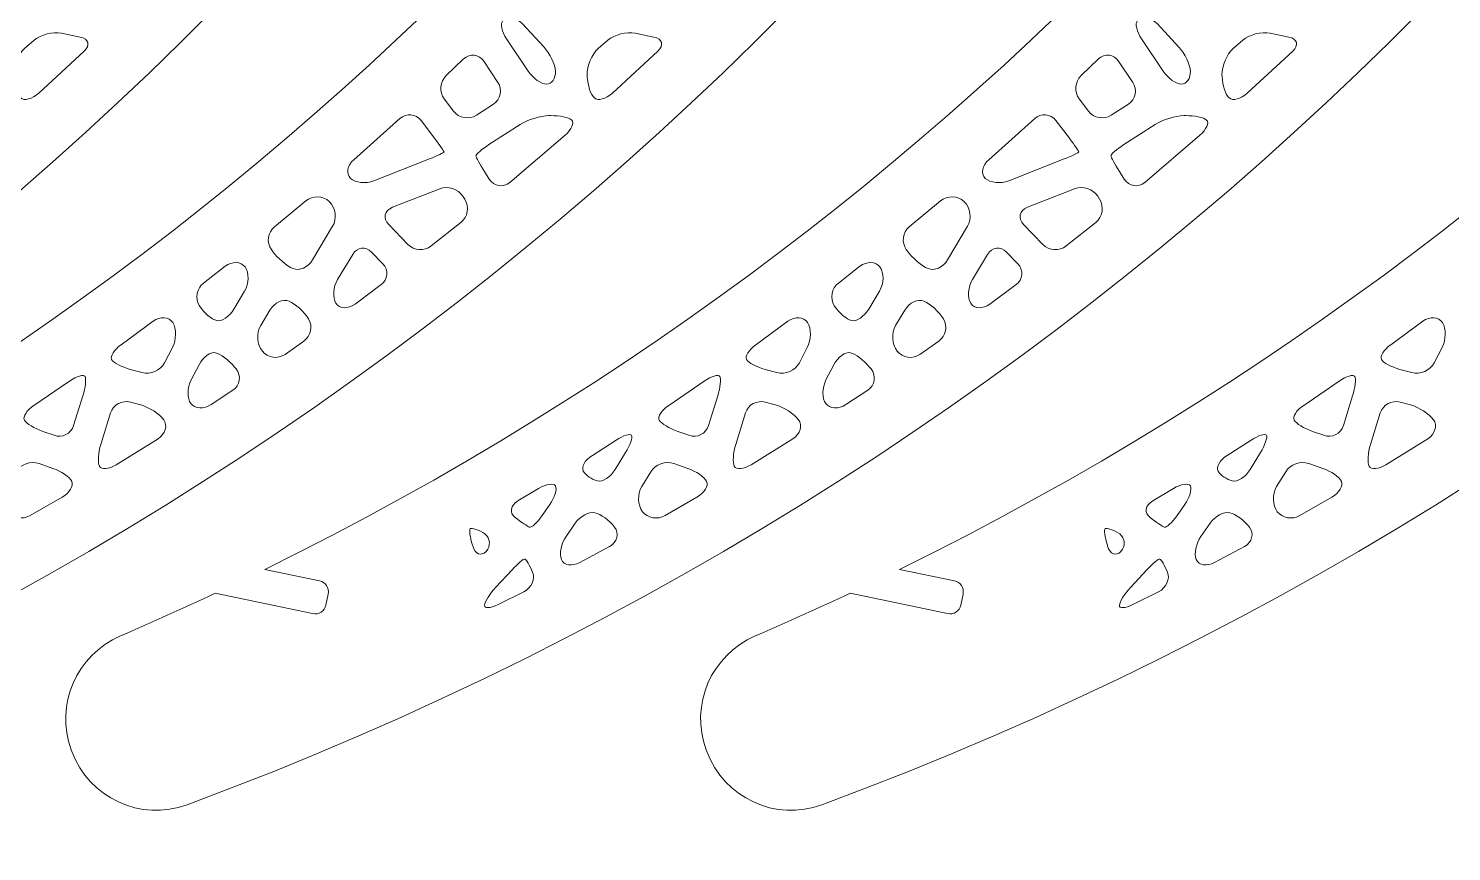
# Model space of a CAD drawing. Header units: inches. Extents: x 8 to 818, y -635 to -10.
# Drawn here: x 501.2 to 628.6, y -443.8 to -370.2 of the extents above; entities that cross this region are included whole.
import ezdxf

# ---------------------------------------------------------------- set-up
doc = ezdxf.new("R2010")
doc.units = ezdxf.units.IN
doc.header["$MEASUREMENT"] = 0
doc.layers.add('Calque 1', color=7, linetype='Continuous')

# ---------------------------------------------------------------- blocks, each defined once
blk = doc.blocks.new('block 2')
at = {"layer": 'Calque 1', "color": 179, "lineweight": 5, "true_color": 0x262425}
for points, knots in [([(715.86, -64), (715.86, -64), (726.82, -66.29), (726.82, -66.29), (727.36, -66.4), (727.7, -66.93), (727.59, -67.48), (727.59, -67.48), (727.39, -68.45), (727.39, -68.45), (727.27, -68.99), (726.74, -69.34), (726.2, -69.23), (726.2, -69.23), (717.2, -67.34), (717.2, -67.34), (769.2, -199.6), (711.01, -353.81), (579.16, -418.55), (579.16, -418.55), (584.06, -419.58), (584.06, -419.58), (584.61, -419.69), (584.95, -420.22), (584.84, -420.76), (584.84, -420.76), (584.63, -421.74), (584.63, -421.74), (584.52, -422.28), (583.99, -422.63), (583.45, -422.51), (583.45, -422.51), (574.72, -420.69), (574.72, -420.69), (571.92, -422), (569.1, -423.28), (566.24, -424.51), (562.3, -426.21), (560.36, -430.67), (561.85, -434.69), (561.85, -434.69), (561.9, -434.84), (561.9, -434.84), (563.44, -439), (568.05, -441.15), (572.21, -439.61), (738.97, -377.87), (817.84, -186.1), (744.29, -23.11), (739.77, -12.97), (726.88, -9.8), (716.32, -15.85), (716.32, -15.85), (716.32, -15.85), (716.32, -15.85), (705.75, -21.91), (701.37, -33.6), (705.82, -42.17), (709.52, -49.36), (712.86, -56.64), (715.86, -64)], [0, 0, 0, 0, 1, 1, 1, 2, 2, 2, 3, 3, 3, 4, 4, 4, 5, 5, 5, 6, 6, 6, 7, 7, 7, 8, 8, 8, 9, 9, 9, 10, 10, 10, 11, 11, 11, 12, 12, 12, 13, 13, 13, 14, 14, 14, 15, 15, 15, 16, 16, 16, 17, 17, 17, 18, 18, 18, 19, 19, 19, 20, 20, 20, 20]), ([(627.74, -396.48), (628.08, -397.01), (628.07, -398.01), (627.71, -398.7), (627.71, -398.7), (627.01, -400.06), (627.01, -400.06), (626.65, -400.75), (625.75, -401.15), (625, -400.95), (625, -400.95), (623.94, -400.66), (623.94, -400.66), (623.19, -400.45), (622.44, -400.06), (622.28, -399.78), (622.11, -399.5), (622.49, -398.9), (623.12, -398.45), (623.12, -398.45), (625.99, -396.35), (625.99, -396.35), (626.62, -395.89), (627.4, -395.95), (627.74, -396.48)], [0, 0, 0, 0, 1, 1, 1, 2, 2, 2, 3, 3, 3, 4, 4, 4, 5, 5, 5, 6, 6, 6, 7, 7, 7, 8, 8, 8, 8]), ([(619.89, -401.29), (620.02, -401.51), (619.93, -402.28), (619.7, -403.03), (619.7, -403.03), (618.88, -405.68), (618.88, -405.68), (618.64, -406.42), (617.86, -406.82), (617.12, -406.56), (617.12, -406.56), (616.11, -406.21), (616.11, -406.21), (615.38, -405.96), (614.64, -405.5), (614.47, -405.21), (614.29, -404.91), (614.68, -404.31), (615.32, -403.88), (615.32, -403.88), (618.5, -401.71), (618.5, -401.71), (619.14, -401.27), (619.77, -401.08), (619.89, -401.29)], [0, 0, 0, 0, 1, 1, 1, 2, 2, 2, 3, 3, 3, 4, 4, 4, 5, 5, 5, 6, 6, 6, 7, 7, 7, 8, 8, 8, 8]), ([(624.88, -403.84), (625.63, -404.04), (626.55, -404.64), (626.93, -405.16), (627.31, -405.68), (627.09, -406.45), (626.43, -406.87), (626.43, -406.87), (622.68, -409.19), (622.68, -409.19), (622.02, -409.6), (621.35, -409.66), (621.18, -409.33), (621.02, -408.99), (621.07, -408.11), (621.3, -407.37), (621.3, -407.37), (622.18, -404.56), (622.18, -404.56), (622.41, -403.82), (623.21, -403.38), (623.96, -403.59), (623.96, -403.59), (624.88, -403.84), (624.88, -403.84)], [0, 0, 0, 0, 1, 1, 1, 2, 2, 2, 3, 3, 3, 4, 4, 4, 5, 5, 5, 6, 6, 6, 7, 7, 7, 8, 8, 8, 8]), ([(611.99, -406.56), (612.1, -406.74), (611.85, -407.44), (611.45, -408.1), (611.45, -408.1), (610.52, -409.63), (610.52, -409.63), (610.12, -410.3), (609.4, -410.75), (608.92, -410.64), (608.45, -410.52), (607.88, -410.13), (607.67, -409.77), (607.46, -409.4), (607.82, -408.76), (608.47, -408.35), (608.47, -408.35), (610.61, -406.99), (610.61, -406.99), (611.26, -406.57), (611.88, -406.37), (611.99, -406.56)], [0, 0, 0, 0, 1, 1, 1, 2, 2, 2, 3, 3, 3, 4, 4, 4, 5, 5, 5, 6, 6, 6, 7, 7, 7, 7]), ([(617.03, -409.52), (617.76, -409.77), (618.51, -410.29), (618.7, -410.68), (618.89, -411.07), (618.5, -411.71), (617.83, -412.1), (617.83, -412.1), (614.99, -413.74), (614.99, -413.74), (614.31, -414.12), (613.4, -413.97), (612.96, -413.4), (612.53, -412.82), (612.5, -411.81), (612.9, -411.15), (612.9, -411.15), (613.71, -409.82), (613.71, -409.82), (614.11, -409.16), (615.04, -408.82), (615.77, -409.08), (615.77, -409.08), (617.03, -409.52), (617.03, -409.52)], [0, 0, 0, 0, 1, 1, 1, 2, 2, 2, 3, 3, 3, 4, 4, 4, 5, 5, 5, 6, 6, 6, 7, 7, 7, 8, 8, 8, 8]), ([(605.18, -411.09), (605.34, -411.37), (605.11, -412.12), (604.67, -412.76), (604.67, -412.76), (603.99, -413.73), (603.99, -413.73), (603.54, -414.37), (603.04, -414.84), (602.86, -414.78), (602.69, -414.71), (602.1, -414.32), (601.57, -413.91), (601.03, -413.49), (601.14, -412.83), (601.81, -412.43), (601.81, -412.43), (603.67, -411.32), (603.67, -411.32), (604.34, -410.91), (605.01, -410.81), (605.18, -411.09)], [0, 0, 0, 0, 1, 1, 1, 2, 2, 2, 3, 3, 3, 4, 4, 4, 5, 5, 5, 6, 6, 6, 7, 7, 7, 7]), ([(608.7, -413.48), (609.22, -413.6), (610.01, -414.18), (610.46, -414.77), (610.9, -415.35), (610.71, -416.13), (610.03, -416.5), (610.03, -416.5), (607.35, -417.94), (607.35, -417.94), (606.67, -418.31), (605.93, -418.19), (605.71, -417.68), (605.5, -417.17), (605.68, -416.23), (606.13, -415.6), (606.13, -415.6), (606.95, -414.42), (606.95, -414.42), (607.39, -413.78), (608.18, -413.36), (608.7, -413.48)], [0, 0, 0, 0, 1, 1, 1, 2, 2, 2, 3, 3, 3, 4, 4, 4, 5, 5, 5, 6, 6, 6, 7, 7, 7, 7]), ([(598.86, -415.38), (599.36, -415.77), (599.41, -416.47), (598.97, -416.94), (598.53, -417.42), (597.99, -417.2), (597.77, -416.45), (597.77, -416.45), (597.75, -416.38), (597.75, -416.38), (597.53, -415.64), (597.44, -414.98), (597.55, -414.91), (597.66, -414.85), (598.36, -415), (598.86, -415.38)], [0, 0, 0, 0, 1, 1, 1, 2, 2, 2, 3, 3, 3, 4, 4, 4, 5, 5, 5, 5]), ([(602.45, -417.63), (602.57, -417.67), (602.87, -418.2), (603.13, -418.81), (603.38, -419.41), (603.03, -420.2), (602.34, -420.55), (602.34, -420.55), (600.04, -421.7), (600.04, -421.7), (599.35, -422.05), (598.8, -422.07), (598.83, -421.76), (598.86, -421.44), (599.31, -420.72), (599.84, -420.15), (599.84, -420.15), (601.29, -418.59), (601.29, -418.59), (601.82, -418.02), (602.34, -417.59), (602.45, -417.63)], [0, 0, 0, 0, 1, 1, 1, 2, 2, 2, 3, 3, 3, 4, 4, 4, 5, 5, 5, 6, 6, 6, 7, 7, 7, 7])]:
    blk.add_open_spline(points, degree=3, knots=knots, dxfattribs=at)
blk = doc.blocks.new('block 3')
at = {"layer": 'Calque 1', "color": 179, "lineweight": 5, "true_color": 0x262425}
for points, knots in [([(659.05, -64), (659.05, -64), (670, -66.29), (670, -66.29), (670.54, -66.4), (670.89, -66.93), (670.77, -67.48), (670.77, -67.48), (670.57, -68.45), (670.57, -68.45), (670.46, -68.99), (669.93, -69.34), (669.38, -69.23), (669.38, -69.23), (660.39, -67.34), (660.39, -67.34), (712.38, -199.6), (654.19, -353.81), (522.35, -418.55), (522.35, -418.55), (527.25, -419.58), (527.25, -419.58), (527.79, -419.69), (528.13, -420.22), (528.02, -420.76), (528.02, -420.76), (527.82, -421.74), (527.82, -421.74), (527.7, -422.28), (527.17, -422.63), (526.63, -422.51), (526.63, -422.51), (517.9, -420.69), (517.9, -420.69), (515.1, -422), (512.28, -423.28), (509.42, -424.51), (505.49, -426.21), (503.55, -430.67), (505.03, -434.69), (505.03, -434.69), (505.09, -434.84), (505.09, -434.84), (506.62, -439), (511.23, -441.15), (515.39, -439.61), (682.15, -377.87), (761.02, -186.1), (687.47, -23.11), (682.95, -12.97), (670.06, -9.8), (659.51, -15.85), (659.51, -15.85), (659.51, -15.85), (659.51, -15.85), (648.93, -21.91), (644.56, -33.6), (649, -42.17), (652.7, -49.36), (656.04, -56.64), (659.05, -64)], [0, 0, 0, 0, 1, 1, 1, 2, 2, 2, 3, 3, 3, 4, 4, 4, 5, 5, 5, 6, 6, 6, 7, 7, 7, 8, 8, 8, 9, 9, 9, 10, 10, 10, 11, 11, 11, 12, 12, 12, 13, 13, 13, 14, 14, 14, 15, 15, 15, 16, 16, 16, 17, 17, 17, 18, 18, 18, 19, 19, 19, 20, 20, 20, 20]), ([(604.16, -371.83), (604.69, -372.4), (605.15, -373.37), (605.18, -374), (605.2, -374.62), (604.85, -375.14), (604.38, -375.14), (603.91, -375.15), (603.18, -374.63), (602.75, -373.98), (602.75, -373.98), (600.81, -371.08), (600.81, -371.08), (600.38, -370.44), (600.21, -369.73), (600.42, -369.51), (600.64, -369.3), (601.67, -369.17), (602.2, -369.73), (602.2, -369.73), (604.16, -371.83), (604.16, -371.83)], [0, 0, 0, 0, 1, 1, 1, 2, 2, 2, 3, 3, 3, 4, 4, 4, 5, 5, 5, 6, 6, 6, 7, 7, 7, 7]), ([(613.99, -370.93), (614.75, -371.09), (614.91, -371.66), (614.34, -372.19), (614.34, -372.19), (610.26, -375.95), (610.26, -375.95), (609.69, -376.47), (608.97, -376.67), (608.65, -376.38), (608.34, -376.1), (608.06, -375.24), (608.02, -374.46), (608.02, -374.46), (608.01, -374.3), (608.01, -374.3), (607.98, -373.53), (608.43, -372.47), (609.01, -371.96), (609.01, -371.96), (609.87, -371.22), (609.87, -371.22), (610.45, -370.7), (611.55, -370.42), (612.31, -370.58), (612.31, -370.58), (613.99, -370.93), (613.99, -370.93)], [0, 0, 0, 0, 1, 1, 1, 2, 2, 2, 3, 3, 3, 4, 4, 4, 5, 5, 5, 6, 6, 6, 7, 7, 7, 8, 8, 8, 9, 9, 9, 9]), ([(600.03, -374.99), (600.46, -375.64), (600.28, -376.51), (599.63, -376.93), (599.63, -376.93), (598.09, -377.93), (598.09, -377.93), (597.44, -378.35), (596.52, -378.18), (596.06, -377.57), (596.06, -377.57), (595.23, -376.47), (595.23, -376.47), (594.76, -375.85), (594.84, -374.91), (595.4, -374.38), (595.4, -374.38), (596.96, -372.89), (596.96, -372.89), (597.52, -372.36), (598.33, -372.45), (598.76, -373.09), (598.76, -373.09), (600.03, -374.99), (600.03, -374.99)], [0, 0, 0, 0, 1, 1, 1, 2, 2, 2, 3, 3, 3, 4, 4, 4, 5, 5, 5, 6, 6, 6, 7, 7, 7, 8, 8, 8, 8]), ([(594.35, -379.98), (594.81, -380.6), (595.2, -381.15), (595.2, -381.21), (595.21, -381.26), (594.62, -381.54), (593.9, -381.83), (593.9, -381.83), (588.92, -383.79), (588.92, -383.79), (588.19, -384.07), (587.26, -383.97), (586.83, -383.57), (586.41, -383.16), (586.54, -382.41), (587.13, -381.9), (587.13, -381.9), (591.25, -378.22), (591.25, -378.22), (591.82, -377.7), (592.68, -377.78), (593.15, -378.4), (593.15, -378.4), (594.35, -379.98), (594.35, -379.98)], [0, 0, 0, 0, 1, 1, 1, 2, 2, 2, 3, 3, 3, 4, 4, 4, 5, 5, 5, 6, 6, 6, 7, 7, 7, 8, 8, 8, 8]), ([(606.63, -378.36), (606.89, -378.6), (606.62, -379.2), (606.03, -379.71), (606.03, -379.71), (601.1, -383.93), (601.1, -383.93), (600.5, -384.42), (599.68, -384.3), (599.26, -383.64), (599.26, -383.64), (598.84, -382.97), (598.84, -382.97), (598.42, -382.32), (598.07, -381.68), (598.06, -381.55), (598.05, -381.42), (598.58, -380.97), (599.23, -380.55), (599.23, -380.55), (602.02, -378.75), (602.02, -378.75), (602.67, -378.33), (603.84, -377.97), (604.62, -377.96), (604.62, -377.96), (604.76, -377.96), (604.76, -377.96), (605.53, -377.95), (606.38, -378.13), (606.63, -378.36)], [0, 0, 0, 0, 1, 1, 1, 2, 2, 2, 3, 3, 3, 4, 4, 4, 5, 5, 5, 6, 6, 6, 7, 7, 7, 8, 8, 8, 9, 9, 9, 10, 10, 10, 10]), ([(597.06, -385.44), (597.48, -386.1), (597.32, -387.03), (596.72, -387.52), (596.72, -387.52), (594.07, -389.62), (594.07, -389.62), (593.46, -390.1), (592.52, -390.04), (591.98, -389.48), (591.98, -389.48), (590.26, -387.69), (590.26, -387.69), (589.72, -387.14), (589.87, -386.45), (590.59, -386.16), (590.59, -386.16), (594.82, -384.5), (594.82, -384.5), (595.54, -384.21), (596.47, -384.52), (596.89, -385.17), (596.89, -385.17), (597.06, -385.44), (597.06, -385.44)], [0, 0, 0, 0, 1, 1, 1, 2, 2, 2, 3, 3, 3, 4, 4, 4, 5, 5, 5, 6, 6, 6, 7, 7, 7, 8, 8, 8, 8]), ([(584.95, -385.67), (585.51, -386.21), (585.64, -387.19), (585.24, -387.86), (585.24, -387.86), (583.45, -390.86), (583.45, -390.86), (583.05, -391.53), (582.26, -391.88), (581.7, -391.64), (581.14, -391.41), (580.31, -390.7), (579.85, -390.07), (579.85, -390.07), (579.76, -389.94), (579.76, -389.94), (579.3, -389.32), (579.42, -388.4), (580.02, -387.91), (580.02, -387.91), (582.83, -385.58), (582.83, -385.58), (583.43, -385.08), (584.37, -385.11), (584.93, -385.65), (584.93, -385.65), (584.95, -385.67), (584.95, -385.67)], [0, 0, 0, 0, 1, 1, 1, 2, 2, 2, 3, 3, 3, 4, 4, 4, 5, 5, 5, 6, 6, 6, 7, 7, 7, 8, 8, 8, 9, 9, 9, 9]), ([(589.73, -391.21), (590.27, -391.77), (590.2, -392.61), (589.58, -393.07), (589.58, -393.07), (587.23, -394.82), (587.23, -394.82), (586.61, -395.28), (585.84, -395.25), (585.53, -394.75), (585.21, -394.24), (585.28, -393.29), (585.68, -392.62), (585.68, -392.62), (587.03, -390.37), (587.03, -390.37), (587.43, -389.71), (588.19, -389.62), (588.73, -390.18), (588.73, -390.18), (589.73, -391.21), (589.73, -391.21)], [0, 0, 0, 0, 1, 1, 1, 2, 2, 2, 3, 3, 3, 4, 4, 4, 5, 5, 5, 6, 6, 6, 7, 7, 7, 7]), ([(577.4, -391.5), (577.78, -392.02), (577.76, -392.98), (577.36, -393.65), (577.36, -393.65), (576.39, -395.27), (576.39, -395.27), (576, -395.93), (575.3, -396.4), (574.86, -396.3), (574.41, -396.2), (573.71, -395.6), (573.31, -394.96), (572.9, -394.32), (573.07, -393.41), (573.69, -392.94), (573.69, -392.94), (575.61, -391.44), (575.61, -391.44), (576.22, -390.96), (577.03, -390.99), (577.4, -391.5)], [0, 0, 0, 0, 1, 1, 1, 2, 2, 2, 3, 3, 3, 4, 4, 4, 5, 5, 5, 6, 6, 6, 7, 7, 7, 7]), ([(581.35, -394.56), (581.9, -394.79), (582.67, -395.5), (583.08, -396.15), (583.48, -396.79), (583.29, -397.68), (582.66, -398.13), (582.66, -398.13), (580.98, -399.32), (580.98, -399.32), (580.34, -399.76), (579.43, -399.64), (578.95, -399.04), (578.47, -398.44), (578.4, -397.41), (578.8, -396.74), (578.8, -396.74), (579.63, -395.35), (579.63, -395.35), (580.03, -394.68), (580.8, -394.33), (581.35, -394.56)], [0, 0, 0, 0, 1, 1, 1, 2, 2, 2, 3, 3, 3, 4, 4, 4, 5, 5, 5, 6, 6, 6, 7, 7, 7, 7]), ([(570.93, -396.48), (571.26, -397.01), (571.25, -398.01), (570.89, -398.7), (570.89, -398.7), (570.19, -400.06), (570.19, -400.06), (569.83, -400.75), (568.93, -401.15), (568.18, -400.95), (568.18, -400.95), (567.12, -400.66), (567.12, -400.66), (566.37, -400.45), (565.62, -400.06), (565.46, -399.78), (565.29, -399.5), (565.67, -398.9), (566.3, -398.45), (566.3, -398.45), (569.17, -396.35), (569.17, -396.35), (569.8, -395.89), (570.59, -395.95), (570.93, -396.48)], [0, 0, 0, 0, 1, 1, 1, 2, 2, 2, 3, 3, 3, 4, 4, 4, 5, 5, 5, 6, 6, 6, 7, 7, 7, 8, 8, 8, 8]), ([(574.75, -399.17), (575.2, -399.27), (575.97, -399.84), (576.46, -400.45), (576.46, -400.45), (576.6, -400.62), (576.6, -400.62), (577.08, -401.23), (576.96, -402.08), (576.31, -402.51), (576.31, -402.51), (574.36, -403.8), (574.36, -403.8), (573.71, -404.23), (572.9, -404.19), (572.55, -403.72), (572.21, -403.24), (572.22, -402.29), (572.57, -401.6), (572.57, -401.6), (573.28, -400.24), (573.28, -400.24), (573.63, -399.55), (574.3, -399.07), (574.75, -399.17)], [0, 0, 0, 0, 1, 1, 1, 2, 2, 2, 3, 3, 3, 4, 4, 4, 5, 5, 5, 6, 6, 6, 7, 7, 7, 8, 8, 8, 8]), ([(563.07, -401.29), (563.2, -401.51), (563.11, -402.28), (562.88, -403.03), (562.88, -403.03), (562.06, -405.68), (562.06, -405.68), (561.83, -406.42), (561.04, -406.82), (560.31, -406.56), (560.31, -406.56), (559.3, -406.21), (559.3, -406.21), (558.56, -405.96), (557.82, -405.5), (557.65, -405.21), (557.48, -404.91), (557.86, -404.31), (558.5, -403.88), (558.5, -403.88), (561.68, -401.71), (561.68, -401.71), (562.32, -401.27), (562.95, -401.08), (563.07, -401.29)], [0, 0, 0, 0, 1, 1, 1, 2, 2, 2, 3, 3, 3, 4, 4, 4, 5, 5, 5, 6, 6, 6, 7, 7, 7, 8, 8, 8, 8]), ([(568.06, -403.84), (568.81, -404.04), (569.73, -404.64), (570.11, -405.16), (570.49, -405.68), (570.27, -406.45), (569.61, -406.87), (569.61, -406.87), (565.87, -409.19), (565.87, -409.19), (565.2, -409.6), (564.53, -409.66), (564.36, -409.33), (564.2, -408.99), (564.26, -408.11), (564.49, -407.37), (564.49, -407.37), (565.36, -404.56), (565.36, -404.56), (565.59, -403.82), (566.39, -403.38), (567.14, -403.59), (567.14, -403.59), (568.06, -403.84), (568.06, -403.84)], [0, 0, 0, 0, 1, 1, 1, 2, 2, 2, 3, 3, 3, 4, 4, 4, 5, 5, 5, 6, 6, 6, 7, 7, 7, 8, 8, 8, 8]), ([(555.17, -406.56), (555.28, -406.74), (555.04, -407.44), (554.63, -408.1), (554.63, -408.1), (553.7, -409.63), (553.7, -409.63), (553.3, -410.3), (552.58, -410.75), (552.11, -410.64), (551.63, -410.52), (551.07, -410.13), (550.85, -409.77), (550.64, -409.4), (551, -408.76), (551.66, -408.35), (551.66, -408.35), (553.79, -406.99), (553.79, -406.99), (554.44, -406.57), (555.06, -406.37), (555.17, -406.56)], [0, 0, 0, 0, 1, 1, 1, 2, 2, 2, 3, 3, 3, 4, 4, 4, 5, 5, 5, 6, 6, 6, 7, 7, 7, 7]), ([(560.21, -409.52), (560.94, -409.77), (561.7, -410.29), (561.89, -410.68), (562.08, -411.07), (561.68, -411.71), (561.01, -412.1), (561.01, -412.1), (558.17, -413.74), (558.17, -413.74), (557.49, -414.12), (556.58, -413.97), (556.15, -413.4), (555.71, -412.82), (555.68, -411.81), (556.08, -411.15), (556.08, -411.15), (556.89, -409.82), (556.89, -409.82), (557.29, -409.16), (558.22, -408.82), (558.96, -409.08), (558.96, -409.08), (560.21, -409.52), (560.21, -409.52)], [0, 0, 0, 0, 1, 1, 1, 2, 2, 2, 3, 3, 3, 4, 4, 4, 5, 5, 5, 6, 6, 6, 7, 7, 7, 8, 8, 8, 8]), ([(548.36, -411.09), (548.52, -411.37), (548.29, -412.12), (547.85, -412.76), (547.85, -412.76), (547.17, -413.73), (547.17, -413.73), (546.73, -414.37), (546.22, -414.84), (546.04, -414.78), (545.87, -414.71), (545.29, -414.32), (544.75, -413.91), (544.21, -413.49), (544.32, -412.83), (544.99, -412.43), (544.99, -412.43), (546.85, -411.32), (546.85, -411.32), (547.52, -410.91), (548.2, -410.81), (548.36, -411.09)], [0, 0, 0, 0, 1, 1, 1, 2, 2, 2, 3, 3, 3, 4, 4, 4, 5, 5, 5, 6, 6, 6, 7, 7, 7, 7]), ([(551.88, -413.48), (552.41, -413.6), (553.2, -414.18), (553.64, -414.77), (554.09, -415.35), (553.89, -416.13), (553.21, -416.5), (553.21, -416.5), (550.53, -417.94), (550.53, -417.94), (549.85, -418.31), (549.11, -418.19), (548.9, -417.68), (548.68, -417.17), (548.87, -416.23), (549.31, -415.6), (549.31, -415.6), (550.13, -414.42), (550.13, -414.42), (550.57, -413.78), (551.36, -413.36), (551.88, -413.48)], [0, 0, 0, 0, 1, 1, 1, 2, 2, 2, 3, 3, 3, 4, 4, 4, 5, 5, 5, 6, 6, 6, 7, 7, 7, 7]), ([(542.04, -415.38), (542.54, -415.77), (542.59, -416.47), (542.15, -416.94), (541.71, -417.42), (541.17, -417.2), (540.95, -416.45), (540.95, -416.45), (540.93, -416.38), (540.93, -416.38), (540.71, -415.64), (540.62, -414.98), (540.73, -414.91), (540.84, -414.85), (541.55, -415), (542.04, -415.38)], [0, 0, 0, 0, 1, 1, 1, 2, 2, 2, 3, 3, 3, 4, 4, 4, 5, 5, 5, 5]), ([(545.64, -417.63), (545.75, -417.67), (546.05, -418.2), (546.31, -418.81), (546.57, -419.41), (546.21, -420.2), (545.52, -420.55), (545.52, -420.55), (543.22, -421.7), (543.22, -421.7), (542.53, -422.05), (541.98, -422.07), (542.01, -421.76), (542.04, -421.44), (542.49, -420.72), (543.02, -420.15), (543.02, -420.15), (544.47, -418.59), (544.47, -418.59), (545, -418.02), (545.52, -417.59), (545.64, -417.63)], [0, 0, 0, 0, 1, 1, 1, 2, 2, 2, 3, 3, 3, 4, 4, 4, 5, 5, 5, 6, 6, 6, 7, 7, 7, 7])]:
    blk.add_open_spline(points, degree=3, knots=knots, dxfattribs=at)
blk = doc.blocks.new('block 4')
at = {"layer": 'Calque 1', "color": 179, "lineweight": 5, "true_color": 0x262425}
for points, knots in [([(602.23, -64), (602.23, -64), (613.18, -66.29), (613.18, -66.29), (613.72, -66.4), (614.07, -66.93), (613.96, -67.48), (613.96, -67.48), (613.75, -68.45), (613.75, -68.45), (613.64, -68.99), (613.11, -69.34), (612.57, -69.23), (612.57, -69.23), (603.57, -67.34), (603.57, -67.34), (655.56, -199.6), (597.38, -353.81), (465.53, -418.55), (465.53, -418.55), (470.43, -419.58), (470.43, -419.58), (470.97, -419.69), (471.32, -420.22), (471.2, -420.76), (471.2, -420.76), (471, -421.74), (471, -421.74), (470.89, -422.28), (470.36, -422.63), (469.82, -422.51), (469.82, -422.51), (461.08, -420.69), (461.08, -420.69), (458.29, -422), (455.46, -423.28), (452.6, -424.51), (448.67, -426.21), (446.73, -430.67), (448.21, -434.69), (448.21, -434.69), (448.27, -434.84), (448.27, -434.84), (449.8, -439), (454.42, -441.15), (458.57, -439.61), (625.34, -377.87), (704.2, -186.1), (630.65, -23.11), (626.13, -12.97), (613.24, -9.8), (602.69, -15.85), (602.69, -15.85), (602.69, -15.85), (602.69, -15.85), (592.11, -21.91), (587.74, -33.6), (592.19, -42.17), (595.88, -49.36), (599.22, -56.64), (602.23, -64)], [0, 0, 0, 0, 1, 1, 1, 2, 2, 2, 3, 3, 3, 4, 4, 4, 5, 5, 5, 6, 6, 6, 7, 7, 7, 8, 8, 8, 9, 9, 9, 10, 10, 10, 11, 11, 11, 12, 12, 12, 13, 13, 13, 14, 14, 14, 15, 15, 15, 16, 16, 16, 17, 17, 17, 18, 18, 18, 19, 19, 19, 20, 20, 20, 20]), ([(547.34, -371.83), (547.87, -372.4), (548.33, -373.37), (548.36, -374), (548.39, -374.62), (548.03, -375.14), (547.56, -375.14), (547.09, -375.15), (546.36, -374.63), (545.93, -373.98), (545.93, -373.98), (543.99, -371.08), (543.99, -371.08), (543.56, -370.44), (543.39, -369.73), (543.61, -369.51), (543.82, -369.3), (544.85, -369.17), (545.38, -369.73), (545.38, -369.73), (547.34, -371.83), (547.34, -371.83)], [0, 0, 0, 0, 1, 1, 1, 2, 2, 2, 3, 3, 3, 4, 4, 4, 5, 5, 5, 6, 6, 6, 7, 7, 7, 7]), ([(557.17, -370.93), (557.93, -371.09), (558.09, -371.66), (557.52, -372.19), (557.52, -372.19), (553.45, -375.95), (553.45, -375.95), (552.87, -376.47), (552.15, -376.67), (551.84, -376.38), (551.52, -376.1), (551.24, -375.24), (551.2, -374.46), (551.2, -374.46), (551.2, -374.3), (551.2, -374.3), (551.16, -373.53), (551.61, -372.47), (552.19, -371.96), (552.19, -371.96), (553.05, -371.22), (553.05, -371.22), (553.63, -370.7), (554.73, -370.42), (555.49, -370.58), (555.49, -370.58), (557.17, -370.93), (557.17, -370.93)], [0, 0, 0, 0, 1, 1, 1, 2, 2, 2, 3, 3, 3, 4, 4, 4, 5, 5, 5, 6, 6, 6, 7, 7, 7, 8, 8, 8, 9, 9, 9, 9]), ([(543.21, -374.99), (543.64, -375.64), (543.46, -376.51), (542.81, -376.93), (542.81, -376.93), (541.28, -377.93), (541.28, -377.93), (540.62, -378.35), (539.71, -378.18), (539.24, -377.57), (539.24, -377.57), (538.41, -376.47), (538.41, -376.47), (537.94, -375.85), (538.02, -374.91), (538.58, -374.38), (538.58, -374.38), (540.14, -372.89), (540.14, -372.89), (540.7, -372.36), (541.51, -372.45), (541.94, -373.09), (541.94, -373.09), (543.21, -374.99), (543.21, -374.99)], [0, 0, 0, 0, 1, 1, 1, 2, 2, 2, 3, 3, 3, 4, 4, 4, 5, 5, 5, 6, 6, 6, 7, 7, 7, 8, 8, 8, 8]), ([(537.53, -379.98), (538, -380.6), (538.38, -381.15), (538.39, -381.21), (538.39, -381.26), (537.8, -381.54), (537.08, -381.83), (537.08, -381.83), (532.1, -383.79), (532.1, -383.79), (531.38, -384.07), (530.44, -383.97), (530.02, -383.57), (529.59, -383.16), (529.73, -382.41), (530.31, -381.9), (530.31, -381.9), (534.43, -378.22), (534.43, -378.22), (535.01, -377.7), (535.86, -377.78), (536.33, -378.4), (536.33, -378.4), (537.53, -379.98), (537.53, -379.98)], [0, 0, 0, 0, 1, 1, 1, 2, 2, 2, 3, 3, 3, 4, 4, 4, 5, 5, 5, 6, 6, 6, 7, 7, 7, 8, 8, 8, 8]), ([(549.82, -378.36), (550.07, -378.6), (549.8, -379.2), (549.22, -379.71), (549.22, -379.71), (544.28, -383.93), (544.28, -383.93), (543.69, -384.42), (542.86, -384.3), (542.44, -383.64), (542.44, -383.64), (542.02, -382.97), (542.02, -382.97), (541.6, -382.32), (541.25, -381.68), (541.24, -381.55), (541.23, -381.42), (541.76, -380.97), (542.41, -380.55), (542.41, -380.55), (545.2, -378.75), (545.2, -378.75), (545.85, -378.33), (547.02, -377.97), (547.8, -377.96), (547.8, -377.96), (547.94, -377.96), (547.94, -377.96), (548.72, -377.95), (549.56, -378.13), (549.82, -378.36)], [0, 0, 0, 0, 1, 1, 1, 2, 2, 2, 3, 3, 3, 4, 4, 4, 5, 5, 5, 6, 6, 6, 7, 7, 7, 8, 8, 8, 9, 9, 9, 10, 10, 10, 10]), ([(540.24, -385.44), (540.66, -386.1), (540.51, -387.03), (539.9, -387.52), (539.9, -387.52), (537.25, -389.62), (537.25, -389.62), (536.64, -390.1), (535.7, -390.04), (535.16, -389.48), (535.16, -389.48), (533.44, -387.69), (533.44, -387.69), (532.9, -387.14), (533.05, -386.45), (533.77, -386.16), (533.77, -386.16), (538, -384.5), (538, -384.5), (538.72, -384.21), (539.65, -384.52), (540.07, -385.17), (540.07, -385.17), (540.24, -385.44), (540.24, -385.44)], [0, 0, 0, 0, 1, 1, 1, 2, 2, 2, 3, 3, 3, 4, 4, 4, 5, 5, 5, 6, 6, 6, 7, 7, 7, 8, 8, 8, 8]), ([(528.13, -385.67), (528.69, -386.21), (528.82, -387.19), (528.42, -387.86), (528.42, -387.86), (526.63, -390.86), (526.63, -390.86), (526.23, -391.53), (525.45, -391.88), (524.88, -391.64), (524.32, -391.41), (523.49, -390.7), (523.03, -390.07), (523.03, -390.07), (522.94, -389.94), (522.94, -389.94), (522.48, -389.32), (522.6, -388.4), (523.2, -387.91), (523.2, -387.91), (526.01, -385.58), (526.01, -385.58), (526.61, -385.08), (527.55, -385.11), (528.11, -385.65), (528.11, -385.65), (528.13, -385.67), (528.13, -385.67)], [0, 0, 0, 0, 1, 1, 1, 2, 2, 2, 3, 3, 3, 4, 4, 4, 5, 5, 5, 6, 6, 6, 7, 7, 7, 8, 8, 8, 9, 9, 9, 9]), ([(532.91, -391.21), (533.45, -391.77), (533.38, -392.61), (532.76, -393.07), (532.76, -393.07), (530.42, -394.82), (530.42, -394.82), (529.79, -395.28), (529.02, -395.25), (528.71, -394.75), (528.4, -394.24), (528.47, -393.29), (528.86, -392.62), (528.86, -392.62), (530.21, -390.37), (530.21, -390.37), (530.61, -389.71), (531.38, -389.62), (531.91, -390.18), (531.91, -390.18), (532.91, -391.21), (532.91, -391.21)], [0, 0, 0, 0, 1, 1, 1, 2, 2, 2, 3, 3, 3, 4, 4, 4, 5, 5, 5, 6, 6, 6, 7, 7, 7, 7]), ([(520.58, -391.5), (520.96, -392.02), (520.94, -392.98), (520.54, -393.65), (520.54, -393.65), (519.58, -395.27), (519.58, -395.27), (519.18, -395.93), (518.49, -396.4), (518.04, -396.3), (517.59, -396.2), (516.89, -395.6), (516.49, -394.96), (516.08, -394.32), (516.25, -393.41), (516.87, -392.94), (516.87, -392.94), (518.8, -391.44), (518.8, -391.44), (519.41, -390.96), (520.21, -390.99), (520.58, -391.5)], [0, 0, 0, 0, 1, 1, 1, 2, 2, 2, 3, 3, 3, 4, 4, 4, 5, 5, 5, 6, 6, 6, 7, 7, 7, 7]), ([(524.53, -394.56), (525.08, -394.79), (525.86, -395.5), (526.26, -396.15), (526.66, -396.79), (526.47, -397.68), (525.84, -398.13), (525.84, -398.13), (524.16, -399.32), (524.16, -399.32), (523.52, -399.76), (522.61, -399.64), (522.13, -399.04), (521.65, -398.44), (521.58, -397.41), (521.98, -396.74), (521.98, -396.74), (522.81, -395.35), (522.81, -395.35), (523.21, -394.68), (523.98, -394.33), (524.53, -394.56)], [0, 0, 0, 0, 1, 1, 1, 2, 2, 2, 3, 3, 3, 4, 4, 4, 5, 5, 5, 6, 6, 6, 7, 7, 7, 7]), ([(514.11, -396.48), (514.45, -397.01), (514.43, -398.01), (514.08, -398.7), (514.08, -398.7), (513.37, -400.06), (513.37, -400.06), (513.02, -400.75), (512.11, -401.15), (511.36, -400.95), (511.36, -400.95), (510.3, -400.66), (510.3, -400.66), (509.55, -400.45), (508.81, -400.06), (508.64, -399.78), (508.48, -399.5), (508.86, -398.9), (509.48, -398.45), (509.48, -398.45), (512.36, -396.35), (512.36, -396.35), (512.98, -395.89), (513.77, -395.95), (514.11, -396.48)], [0, 0, 0, 0, 1, 1, 1, 2, 2, 2, 3, 3, 3, 4, 4, 4, 5, 5, 5, 6, 6, 6, 7, 7, 7, 8, 8, 8, 8]), ([(517.93, -399.17), (518.39, -399.27), (519.15, -399.84), (519.64, -400.45), (519.64, -400.45), (519.78, -400.62), (519.78, -400.62), (520.27, -401.23), (520.14, -402.08), (519.49, -402.51), (519.49, -402.51), (517.54, -403.8), (517.54, -403.8), (516.89, -404.23), (516.08, -404.19), (515.73, -403.72), (515.39, -403.24), (515.4, -402.29), (515.76, -401.6), (515.76, -401.6), (516.46, -400.24), (516.46, -400.24), (516.82, -399.55), (517.48, -399.07), (517.93, -399.17)], [0, 0, 0, 0, 1, 1, 1, 2, 2, 2, 3, 3, 3, 4, 4, 4, 5, 5, 5, 6, 6, 6, 7, 7, 7, 8, 8, 8, 8]), ([(506.26, -401.29), (506.38, -401.51), (506.3, -402.28), (506.07, -403.03), (506.07, -403.03), (505.24, -405.68), (505.24, -405.68), (505.01, -406.42), (504.22, -406.82), (503.49, -406.56), (503.49, -406.56), (502.48, -406.21), (502.48, -406.21), (501.75, -405.96), (501, -405.5), (500.83, -405.21), (500.66, -404.91), (501.04, -404.31), (501.69, -403.88), (501.69, -403.88), (504.87, -401.71), (504.87, -401.71), (505.51, -401.27), (506.13, -401.08), (506.26, -401.29)], [0, 0, 0, 0, 1, 1, 1, 2, 2, 2, 3, 3, 3, 4, 4, 4, 5, 5, 5, 6, 6, 6, 7, 7, 7, 8, 8, 8, 8]), ([(511.24, -403.84), (511.99, -404.04), (512.92, -404.64), (513.3, -405.16), (513.68, -405.68), (513.45, -406.45), (512.79, -406.87), (512.79, -406.87), (509.05, -409.19), (509.05, -409.19), (508.39, -409.6), (507.71, -409.66), (507.55, -409.33), (507.38, -408.99), (507.44, -408.11), (507.67, -407.37), (507.67, -407.37), (508.54, -404.56), (508.54, -404.56), (508.77, -403.82), (509.58, -403.38), (510.32, -403.59), (510.32, -403.59), (511.24, -403.84), (511.24, -403.84)], [0, 0, 0, 0, 1, 1, 1, 2, 2, 2, 3, 3, 3, 4, 4, 4, 5, 5, 5, 6, 6, 6, 7, 7, 7, 8, 8, 8, 8]), ([(503.39, -409.52), (504.12, -409.77), (504.88, -410.29), (505.07, -410.68), (505.26, -411.07), (504.87, -411.71), (504.2, -412.1), (504.2, -412.1), (501.35, -413.74), (501.35, -413.74), (500.68, -414.12), (499.77, -413.97), (499.33, -413.4), (498.89, -412.82), (498.86, -411.81), (499.27, -411.15), (499.27, -411.15), (500.07, -409.82), (500.07, -409.82), (500.48, -409.16), (501.4, -408.82), (502.14, -409.08), (502.14, -409.08), (503.39, -409.52), (503.39, -409.52)], [0, 0, 0, 0, 1, 1, 1, 2, 2, 2, 3, 3, 3, 4, 4, 4, 5, 5, 5, 6, 6, 6, 7, 7, 7, 8, 8, 8, 8])]:
    blk.add_open_spline(points, degree=3, knots=knots, dxfattribs=at)
blk = doc.blocks.new('block 5')
at = {"layer": 'Calque 1', "color": 179, "lineweight": 5, "true_color": 0x262425}
for points, knots in [([(550.89, -64), (550.89, -64), (561.84, -66.29), (561.84, -66.29), (562.38, -66.4), (562.73, -66.93), (562.62, -67.48), (562.62, -67.48), (562.41, -68.45), (562.41, -68.45), (562.3, -68.99), (561.77, -69.34), (561.23, -69.23), (561.23, -69.23), (552.23, -67.34), (552.23, -67.34), (604.22, -199.6), (546.04, -353.81), (414.19, -418.55), (414.19, -418.55), (419.09, -419.58), (419.09, -419.58), (419.63, -419.69), (419.98, -420.22), (419.86, -420.76), (419.86, -420.76), (419.66, -421.74), (419.66, -421.74), (419.55, -422.28), (419.02, -422.63), (418.48, -422.51), (418.48, -422.51), (409.74, -420.69), (409.74, -420.69), (406.95, -422), (404.12, -423.28), (401.26, -424.51), (397.33, -426.21), (395.39, -430.67), (396.87, -434.69), (396.87, -434.69), (396.93, -434.84), (396.93, -434.84), (398.46, -439), (403.08, -441.15), (407.23, -439.61), (574, -377.87), (652.86, -186.1), (579.31, -23.11), (574.8, -12.97), (561.9, -9.8), (551.35, -15.85), (551.35, -15.85), (551.35, -15.85), (551.35, -15.85), (540.78, -21.91), (536.4, -33.6), (540.85, -42.17), (544.54, -49.36), (547.89, -56.64), (550.89, -64)], [0, 0, 0, 0, 1, 1, 1, 2, 2, 2, 3, 3, 3, 4, 4, 4, 5, 5, 5, 6, 6, 6, 7, 7, 7, 8, 8, 8, 9, 9, 9, 10, 10, 10, 11, 11, 11, 12, 12, 12, 13, 13, 13, 14, 14, 14, 15, 15, 15, 16, 16, 16, 17, 17, 17, 18, 18, 18, 19, 19, 19, 20, 20, 20, 20]), ([(505.83, -370.93), (506.59, -371.09), (506.75, -371.66), (506.18, -372.19), (506.18, -372.19), (502.11, -375.95), (502.11, -375.95), (501.53, -376.47), (500.81, -376.67), (500.5, -376.38), (500.18, -376.1), (499.9, -375.24), (499.86, -374.46), (499.86, -374.46), (499.86, -374.3), (499.86, -374.3), (499.82, -373.53), (500.27, -372.47), (500.85, -371.96), (500.85, -371.96), (501.71, -371.22), (501.71, -371.22), (502.29, -370.7), (503.39, -370.42), (504.15, -370.58), (504.15, -370.58), (505.83, -370.93), (505.83, -370.93)], [0, 0, 0, 0, 1, 1, 1, 2, 2, 2, 3, 3, 3, 4, 4, 4, 5, 5, 5, 6, 6, 6, 7, 7, 7, 8, 8, 8, 9, 9, 9, 9])]:
    blk.add_open_spline(points, degree=3, knots=knots, dxfattribs=at)
blk = doc.blocks.new('block 6')
at = {"layer": 'Calque 1', "color": 179, "lineweight": 5, "true_color": 0x262425}
blk.add_open_spline([(499.55, -64), (499.55, -64), (510.5, -66.29), (510.5, -66.29), (511.04, -66.4), (511.39, -66.93), (511.28, -67.48), (511.28, -67.48), (511.07, -68.45), (511.07, -68.45), (510.96, -68.99), (510.43, -69.34), (509.89, -69.23), (509.89, -69.23), (500.89, -67.34), (500.89, -67.34), (552.88, -199.6), (494.7, -353.81), (362.85, -418.55), (362.85, -418.55), (367.75, -419.58), (367.75, -419.58), (368.29, -419.69), (368.64, -420.22), (368.52, -420.76), (368.52, -420.76), (368.32, -421.74), (368.32, -421.74), (368.21, -422.28), (367.68, -422.63), (367.14, -422.51), (367.14, -422.51), (358.4, -420.69), (358.4, -420.69), (355.61, -422), (352.78, -423.28), (349.92, -424.51), (345.99, -426.21), (344.05, -430.67), (345.53, -434.69), (345.53, -434.69), (345.59, -434.84), (345.59, -434.84), (347.12, -439), (351.74, -441.15), (355.89, -439.61), (522.66, -377.87), (601.52, -186.1), (527.97, -23.11), (523.46, -12.97), (510.56, -9.8), (500.01, -15.85), (500.01, -15.85), (500.01, -15.85), (500.01, -15.85), (489.44, -21.91), (485.06, -33.6), (489.51, -42.17), (493.2, -49.36), (496.55, -56.64), (499.55, -64)], degree=3, knots=[0, 0, 0, 0, 1, 1, 1, 2, 2, 2, 3, 3, 3, 4, 4, 4, 5, 5, 5, 6, 6, 6, 7, 7, 7, 8, 8, 8, 9, 9, 9, 10, 10, 10, 11, 11, 11, 12, 12, 12, 13, 13, 13, 14, 14, 14, 15, 15, 15, 16, 16, 16, 17, 17, 17, 18, 18, 18, 19, 19, 19, 20, 20, 20, 20], dxfattribs=at)
blk = doc.blocks.new('block 7')
at = {"layer": 'Calque 1', "color": 179, "lineweight": 5, "true_color": 0x262425}
blk.add_open_spline([(448.21, -64), (448.21, -64), (459.16, -66.29), (459.16, -66.29), (459.7, -66.4), (460.05, -66.93), (459.94, -67.48), (459.94, -67.48), (459.73, -68.45), (459.73, -68.45), (459.62, -68.99), (459.09, -69.34), (458.55, -69.23), (458.55, -69.23), (449.55, -67.34), (449.55, -67.34), (501.54, -199.6), (443.36, -353.81), (311.51, -418.55), (311.51, -418.55), (316.41, -419.58), (316.41, -419.58), (316.95, -419.69), (317.3, -420.22), (317.18, -420.76), (317.18, -420.76), (316.98, -421.74), (316.98, -421.74), (316.87, -422.28), (316.34, -422.63), (315.8, -422.51), (315.8, -422.51), (307.06, -420.69), (307.06, -420.69), (304.27, -422), (301.44, -423.28), (298.59, -424.51), (294.65, -426.21), (292.71, -430.67), (294.19, -434.69), (294.19, -434.69), (294.25, -434.84), (294.25, -434.84), (295.78, -439), (300.4, -441.15), (304.55, -439.61), (471.32, -377.87), (550.18, -186.1), (476.63, -23.11), (472.12, -12.97), (459.22, -9.8), (448.67, -15.85), (448.67, -15.85), (448.67, -15.85), (448.67, -15.85), (438.1, -21.91), (433.72, -33.6), (438.17, -42.17), (441.86, -49.36), (445.21, -56.64), (448.21, -64)], degree=3, knots=[0, 0, 0, 0, 1, 1, 1, 2, 2, 2, 3, 3, 3, 4, 4, 4, 5, 5, 5, 6, 6, 6, 7, 7, 7, 8, 8, 8, 9, 9, 9, 10, 10, 10, 11, 11, 11, 12, 12, 12, 13, 13, 13, 14, 14, 14, 15, 15, 15, 16, 16, 16, 17, 17, 17, 18, 18, 18, 19, 19, 19, 20, 20, 20, 20], dxfattribs=at)
blk = doc.blocks.new('block 13')
at = {"layer": 'Calque 1', "color": 179, "lineweight": 5, "true_color": 0x262425}
blk.add_open_spline([(719.69, -361.55), (719.69, -361.55), (724.17, -371.8), (724.17, -371.8), (724.39, -372.31), (724.16, -372.9), (723.65, -373.12), (723.65, -373.12), (722.74, -373.52), (722.74, -373.52), (722.23, -373.74), (721.64, -373.51), (721.42, -373), (721.42, -373), (717.74, -364.58), (717.74, -364.58), (640.06, -483.56), (480.64, -525.46), (351.5, -455.49), (351.5, -455.49), (353.5, -460.08), (353.5, -460.08), (353.72, -460.58), (353.49, -461.17), (352.98, -461.39), (352.98, -461.39), (352.07, -461.79), (352.07, -461.79), (351.56, -462.01), (350.97, -461.78), (350.75, -461.28), (350.75, -461.28), (347.18, -453.1), (347.18, -453.1), (344.49, -451.58), (341.81, -450.02), (339.15, -448.4), (335.49, -446.18), (330.73, -447.18), (328.31, -450.72), (328.31, -450.72), (328.22, -450.85), (328.22, -450.85), (325.72, -454.51), (326.64, -459.52), (330.3, -462.02), (477.23, -562.19), (679.23, -515.4), (769.49, -361.03), (775.14, -351.48), (770.26, -339.13), (759.21, -334.03), (759.21, -334.03), (759.21, -334.03), (759.21, -334.03), (748.15, -328.92), (736.08, -332.12), (731.67, -340.71), (727.95, -347.89), (723.95, -354.84), (719.69, -361.55)], degree=3, knots=[0, 0, 0, 0, 1, 1, 1, 2, 2, 2, 3, 3, 3, 4, 4, 4, 5, 5, 5, 6, 6, 6, 7, 7, 7, 8, 8, 8, 9, 9, 9, 10, 10, 10, 11, 11, 11, 12, 12, 12, 13, 13, 13, 14, 14, 14, 15, 15, 15, 16, 16, 16, 17, 17, 17, 18, 18, 18, 19, 19, 19, 20, 20, 20, 20], dxfattribs=at)

msp = doc.modelspace()

# ---------------------------------------------------------------- block references
at = {"layer": 'Calque 1'}
for name in ['block 7', 'block 6', 'block 5', 'block 4', 'block 3', 'block 2', 'block 13']:
    msp.add_blockref(name, (0, 0), dxfattribs=at)

doc.saveas('drawing.dxf')
